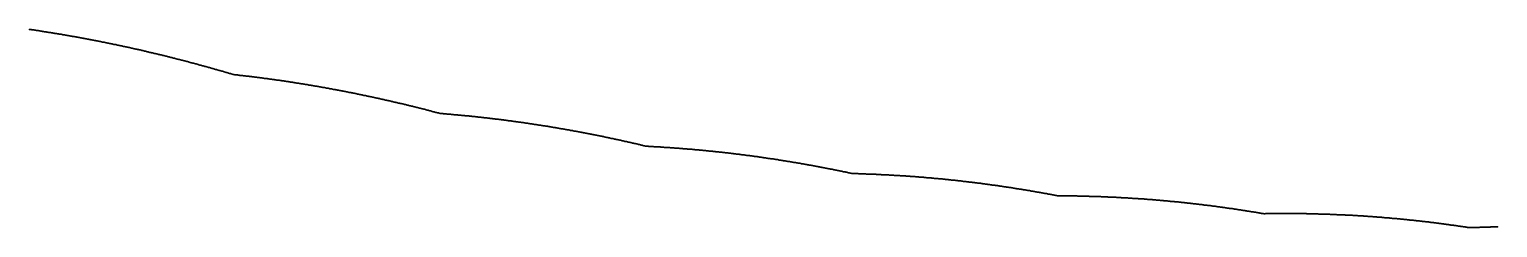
# Model space of a CAD drawing. Header units: metres. Extents: x 0 to 360, y 49 to 117.
# Drawn here: x 146.25 to 157.49, y 66.46 to 67.98 of the extents above; entities that cross this region are included whole.
import ezdxf

# ---------------------------------------------------------------- set-up
doc = ezdxf.new("R2010")
doc.units = ezdxf.units.M

msp = doc.modelspace()

# ---------------------------------------------------------------- linework, layer by layer
for p in [(146.245, 67.979), (146.252, 67.978), (146.259, 67.977), (146.265, 67.976), (146.272, 67.975), (146.279, 67.974), (146.286, 67.973), (146.292, 67.972), (146.299, 67.971), (146.306, 67.97), (146.313, 67.969), (146.319, 67.968), (146.326, 67.967), (146.333, 67.966), (146.34, 67.964), (146.346, 67.963), (146.353, 67.962), (146.36, 67.961), (146.367, 67.96), (146.373, 67.959), (146.38, 67.958), (146.387, 67.957), (146.394, 67.956), (146.4, 67.955), (146.407, 67.954), (146.414, 67.953), (146.421, 67.952), (146.427, 67.951), (146.434, 67.95), (146.441, 67.948), (146.448, 67.947), (146.454, 67.946), (146.461, 67.945), (146.468, 67.944), (146.474, 67.943), (146.481, 67.942), (146.488, 67.941), (146.495, 67.939), (146.501, 67.938), (146.508, 67.937), (146.515, 67.936), (146.522, 67.935), (146.528, 67.934), (146.535, 67.933), (146.542, 67.931), (146.549, 67.93), (146.555, 67.929), (146.562, 67.928), (146.569, 67.927), (146.576, 67.925), (146.582, 67.924), (146.589, 67.923), (146.596, 67.922), (146.603, 67.921), (146.609, 67.919), (146.616, 67.918), (146.623, 67.917), (146.63, 67.916), (146.636, 67.915), (146.643, 67.913), (146.65, 67.912), (146.656, 67.911), (146.663, 67.91), (146.67, 67.908), (146.677, 67.907), (146.683, 67.906), (146.69, 67.905), (146.697, 67.903), (146.704, 67.902), (146.71, 67.901), (146.717, 67.899), (146.724, 67.898), (146.731, 67.897), (146.737, 67.896), (146.744, 67.894), (146.751, 67.893), (146.757, 67.892), (146.764, 67.89), (146.771, 67.889), (146.778, 67.888), (146.784, 67.886), (146.791, 67.885), (146.798, 67.884), (146.805, 67.882), (146.811, 67.881), (146.818, 67.88), (146.825, 67.878), (146.832, 67.877), (146.838, 67.876), (146.845, 67.874), (146.852, 67.873), (146.858, 67.871), (146.865, 67.87), (146.872, 67.869), (146.879, 67.867), (146.885, 67.866), (146.892, 67.864), (146.899, 67.863), (146.906, 67.862), (146.912, 67.86), (146.919, 67.859), (146.926, 67.857), (146.932, 67.856), (146.939, 67.855), (146.946, 67.853), (146.953, 67.852), (146.959, 67.85), (146.966, 67.849), (146.973, 67.847), (146.98, 67.846), (146.986, 67.844), (146.993, 67.843), (147, 67.842), (147.006, 67.84), (147.013, 67.839), (147.02, 67.837), (147.027, 67.836), (147.033, 67.834), (147.04, 67.833), (147.047, 67.831), (147.054, 67.83), (147.06, 67.828), (147.067, 67.827), (147.074, 67.825), (147.08, 67.824), (147.087, 67.822), (147.094, 67.821), (147.101, 67.819), (147.107, 67.817), (147.114, 67.816), (147.121, 67.814), (147.127, 67.813), (147.134, 67.811), (147.141, 67.81), (147.148, 67.808), (147.154, 67.807), (147.161, 67.805), (147.168, 67.803), (147.174, 67.802), (147.181, 67.8), (147.188, 67.799), (147.195, 67.797), (147.201, 67.795), (147.208, 67.794), (147.215, 67.792), (147.221, 67.791), (147.228, 67.789), (147.235, 67.787), (147.242, 67.786), (147.248, 67.784), (147.255, 67.783), (147.262, 67.781), (147.268, 67.779), (147.275, 67.778), (147.282, 67.776), (147.289, 67.774), (147.295, 67.773), (147.302, 67.771), (147.309, 67.769), (147.315, 67.768), (147.322, 67.766), (147.329, 67.764), (147.336, 67.763), (147.342, 67.761), (147.349, 67.759), (147.356, 67.758), (147.362, 67.756), (147.369, 67.754), (147.376, 67.752), (147.383, 67.751), (147.389, 67.749), (147.396, 67.747), (147.403, 67.746), (147.409, 67.744), (147.416, 67.742), (147.423, 67.74), (147.43, 67.739), (147.436, 67.737), (147.443, 67.735), (147.45, 67.733), (147.456, 67.732), (147.463, 67.73), (147.47, 67.728), (147.476, 67.726), (147.483, 67.724), (147.49, 67.723), (147.497, 67.721), (147.503, 67.719), (147.51, 67.717), (147.517, 67.715), (147.523, 67.714), (147.53, 67.712), (147.537, 67.71), (147.544, 67.708), (147.55, 67.706), (147.557, 67.705), (147.564, 67.703), (147.57, 67.701), (147.577, 67.699), (147.584, 67.697), (147.59, 67.695), (147.597, 67.694), (147.604, 67.692), (147.611, 67.69), (147.617, 67.688), (147.624, 67.686), (147.631, 67.684), (147.637, 67.682), (147.644, 67.68), (147.651, 67.679), (147.657, 67.677), (147.664, 67.675), (147.671, 67.673), (147.678, 67.671), (147.684, 67.669), (147.691, 67.667), (147.698, 67.665), (147.704, 67.663), (147.711, 67.661), (147.718, 67.659), (147.724, 67.658), (147.731, 67.656), (147.738, 67.654), (147.745, 67.652), (147.751, 67.65), (147.758, 67.648), (147.765, 67.646), (147.771, 67.644), (147.778, 67.642), (147.785, 67.64), (147.791, 67.638), (147.798, 67.636), (147.805, 67.634), (147.811, 67.633), (147.818, 67.632), (147.825, 67.631), (147.832, 67.63), (147.838, 67.63), (147.845, 67.629), (147.852, 67.628), (147.858, 67.627), (147.865, 67.627), (147.872, 67.626), (147.878, 67.625), (147.885, 67.624), (147.892, 67.623), (147.898, 67.623), (147.905, 67.622), (147.912, 67.621), (147.919, 67.62), (147.925, 67.62), (147.932, 67.619), (147.939, 67.618), (147.945, 67.617), (147.952, 67.616), (147.959, 67.615), (147.965, 67.615), (147.972, 67.614), (147.979, 67.613), (147.985, 67.612), (147.992, 67.611), (147.999, 67.61), (148.005, 67.61), (148.012, 67.609), (148.019, 67.608), (148.026, 67.607), (148.032, 67.606), (148.039, 67.605), (148.046, 67.604), (148.052, 67.603), (148.059, 67.602), (148.066, 67.602), (148.072, 67.601), (148.079, 67.6), (148.086, 67.599), (148.092, 67.598), (148.099, 67.597), (148.106, 67.596), (148.112, 67.595), (148.119, 67.594), (148.126, 67.593), (148.132, 67.592), (148.139, 67.591), (148.146, 67.59), (148.152, 67.59), (148.159, 67.589), (148.166, 67.588), (148.173, 67.587), (148.179, 67.586), (148.186, 67.585), (148.193, 67.584), (148.199, 67.583), (148.206, 67.582), (148.213, 67.581), (148.219, 67.58), (148.226, 67.579), (148.233, 67.578), (148.239, 67.577), (148.246, 67.576), (148.253, 67.575), (148.259, 67.574), (148.266, 67.573), (148.273, 67.572), (148.279, 67.571), (148.286, 67.569), (148.293, 67.568), (148.299, 67.567), (148.306, 67.566), (148.313, 67.565), (148.319, 67.564), (148.326, 67.563), (148.333, 67.562), (148.339, 67.561), (148.346, 67.56), (148.353, 67.559), (148.359, 67.558), (148.366, 67.557), (148.373, 67.556), (148.379, 67.554), (148.386, 67.553), (148.393, 67.552), (148.4, 67.551), (148.406, 67.55), (148.413, 67.549), (148.42, 67.548), (148.426, 67.547), (148.433, 67.545), (148.44, 67.544), (148.446, 67.543), (148.453, 67.542), (148.46, 67.541), (148.466, 67.54), (148.473, 67.538), (148.48, 67.537), (148.486, 67.536), (148.493, 67.535), (148.5, 67.534), (148.506, 67.533), (148.513, 67.531), (148.52, 67.53), (148.526, 67.529), (148.533, 67.528), (148.54, 67.527), (148.546, 67.525), (148.553, 67.524), (148.56, 67.523), (148.566, 67.522), (148.573, 67.52), (148.58, 67.519), (148.586, 67.518), (148.593, 67.517), (148.6, 67.515), (148.606, 67.514), (148.613, 67.513), (148.62, 67.512), (148.626, 67.51), (148.633, 67.509), (148.64, 67.508), (148.646, 67.507), (148.653, 67.505), (148.66, 67.504), (148.666, 67.503), (148.673, 67.501), (148.68, 67.5), (148.686, 67.499), (148.693, 67.497), (148.699, 67.496), (148.706, 67.495), (148.713, 67.494), (148.719, 67.492), (148.726, 67.491), (148.733, 67.49), (148.739, 67.488), (148.746, 67.487), (148.753, 67.485), (148.759, 67.484), (148.766, 67.483), (148.773, 67.481), (148.779, 67.48), (148.786, 67.479), (148.793, 67.477), (148.799, 67.476), (148.806, 67.474), (148.813, 67.473), (148.819, 67.472), (148.826, 67.47), (148.833, 67.469), (148.839, 67.467), (148.846, 67.466), (148.853, 67.465), (148.859, 67.463), (148.866, 67.462), (148.873, 67.46), (148.879, 67.459), (148.886, 67.457), (148.893, 67.456), (148.899, 67.455), (148.906, 67.453), (148.913, 67.452), (148.919, 67.45), (148.926, 67.449), (148.932, 67.447), (148.939, 67.446), (148.946, 67.444), (148.952, 67.443), (148.959, 67.441), (148.966, 67.44), (148.972, 67.438), (148.979, 67.437), (148.986, 67.435), (148.992, 67.434), (148.999, 67.432), (149.006, 67.431), (149.012, 67.429), (149.019, 67.428), (149.026, 67.426), (149.032, 67.425), (149.039, 67.423), (149.046, 67.422), (149.052, 67.42), (149.059, 67.419), (149.065, 67.417), (149.072, 67.415), (149.079, 67.414), (149.085, 67.412), (149.092, 67.411), (149.099, 67.409), (149.105, 67.408), (149.112, 67.406), (149.119, 67.404), (149.125, 67.403), (149.132, 67.401), (149.139, 67.4), (149.145, 67.398), (149.152, 67.396), (149.159, 67.395), (149.165, 67.393), (149.172, 67.391), (149.178, 67.39), (149.185, 67.388), (149.192, 67.387), (149.198, 67.385), (149.205, 67.383), (149.212, 67.382), (149.218, 67.38), (149.225, 67.378), (149.232, 67.377), (149.238, 67.375), (149.245, 67.373), (149.252, 67.372), (149.258, 67.37), (149.265, 67.368), (149.271, 67.367), (149.278, 67.365), (149.285, 67.363), (149.291, 67.361), (149.298, 67.36), (149.305, 67.358), (149.311, 67.356), (149.318, 67.355), (149.325, 67.353), (149.331, 67.351), (149.338, 67.349), (149.344, 67.348), (149.351, 67.346), (149.358, 67.344), (149.364, 67.342), (149.371, 67.341), (149.378, 67.339), (149.384, 67.337), (149.391, 67.336), (149.398, 67.335), (149.404, 67.334), (149.411, 67.334), (149.417, 67.333), (149.424, 67.333), (149.431, 67.332), (149.437, 67.332), (149.444, 67.331), (149.451, 67.33), (149.457, 67.33), (149.464, 67.329), (149.471, 67.329), (149.477, 67.328), (149.484, 67.328), (149.49, 67.327), (149.497, 67.326), (149.504, 67.326), (149.51, 67.325), (149.517, 67.325), (149.524, 67.324), (149.53, 67.323), (149.537, 67.323), (149.544, 67.322), (149.55, 67.322), (149.557, 67.321), (149.563, 67.32), (149.57, 67.32), (149.577, 67.319), (149.583, 67.318), (149.59, 67.318), (149.597, 67.317), (149.603, 67.316), (149.61, 67.316), (149.616, 67.315), (149.623, 67.314), (149.63, 67.314), (149.636, 67.313), (149.643, 67.312), (149.65, 67.312), (149.656, 67.311), (149.663, 67.31), (149.669, 67.31), (149.676, 67.309), (149.683, 67.308), (149.689, 67.307), (149.696, 67.307), (149.703, 67.306), (149.709, 67.305), (149.716, 67.305), (149.722, 67.304), (149.729, 67.303), (149.736, 67.302), (149.742, 67.302), (149.749, 67.301), (149.756, 67.3), (149.762, 67.299), (149.769, 67.299), (149.775, 67.298), (149.782, 67.297), (149.789, 67.296), (149.795, 67.295), (149.802, 67.295), (149.809, 67.294), (149.815, 67.293), (149.822, 67.292), (149.828, 67.291), (149.835, 67.291), (149.842, 67.29), (149.848, 67.289), (149.855, 67.288), (149.862, 67.287), (149.868, 67.286), (149.875, 67.286), (149.881, 67.285), (149.888, 67.284), (149.895, 67.283), (149.901, 67.282), (149.908, 67.281), (149.914, 67.28), (149.921, 67.28), (149.928, 67.279), (149.934, 67.278), (149.941, 67.277), (149.948, 67.276), (149.954, 67.275), (149.961, 67.274), (149.967, 67.273), (149.974, 67.272), (149.981, 67.272), (149.987, 67.271), (149.994, 67.27), (150, 67.269), (150.007, 67.268), (150.014, 67.267), (150.02, 67.266), (150.027, 67.265), (150.034, 67.264), (150.04, 67.263), (150.047, 67.262), (150.053, 67.261), (150.06, 67.26), (150.067, 67.259), (150.073, 67.258), (150.08, 67.257), (150.086, 67.256), (150.093, 67.255), (150.1, 67.254), (150.106, 67.253), (150.113, 67.252), (150.12, 67.251), (150.126, 67.25), (150.133, 67.249), (150.139, 67.248), (150.146, 67.247), (150.153, 67.246), (150.159, 67.245), (150.166, 67.244), (150.172, 67.243), (150.179, 67.242), (150.186, 67.241), (150.192, 67.24), (150.199, 67.239), (150.205, 67.238), (150.212, 67.237), (150.219, 67.236), (150.225, 67.235), (150.232, 67.234), (150.238, 67.232), (150.245, 67.231), (150.252, 67.23), (150.258, 67.229), (150.265, 67.228), (150.272, 67.227), (150.278, 67.226), (150.285, 67.225), (150.291, 67.224), (150.298, 67.222), (150.305, 67.221), (150.311, 67.22), (150.318, 67.219), (150.324, 67.218), (150.331, 67.217), (150.338, 67.216), (150.344, 67.214), (150.351, 67.213), (150.357, 67.212), (150.364, 67.211), (150.371, 67.21), (150.377, 67.209), (150.384, 67.207), (150.39, 67.206), (150.397, 67.205), (150.404, 67.204), (150.41, 67.203), (150.417, 67.201), (150.423, 67.2), (150.43, 67.199), (150.437, 67.198), (150.443, 67.197), (150.45, 67.195), (150.456, 67.194), (150.463, 67.193), (150.47, 67.192), (150.476, 67.19), (150.483, 67.189), (150.489, 67.188), (150.496, 67.187), (150.503, 67.185), (150.509, 67.184), (150.516, 67.183), (150.522, 67.182), (150.529, 67.18), (150.536, 67.179), (150.542, 67.178), (150.549, 67.176), (150.555, 67.175), (150.562, 67.174), (150.569, 67.172), (150.575, 67.171), (150.582, 67.17), (150.588, 67.169), (150.595, 67.167), (150.602, 67.166), (150.608, 67.165), (150.615, 67.163), (150.621, 67.162), (150.628, 67.161), (150.634, 67.159), (150.641, 67.158), (150.648, 67.156), (150.654, 67.155), (150.661, 67.154), (150.667, 67.152), (150.674, 67.151), (150.681, 67.15), (150.687, 67.148), (150.694, 67.147), (150.7, 67.145), (150.707, 67.144), (150.714, 67.143), (150.72, 67.141), (150.727, 67.14), (150.733, 67.138), (150.74, 67.137), (150.747, 67.136), (150.753, 67.134), (150.76, 67.133), (150.766, 67.131), (150.773, 67.13), (150.779, 67.128), (150.786, 67.127), (150.793, 67.125), (150.799, 67.124), (150.806, 67.122), (150.812, 67.121), (150.819, 67.12), (150.826, 67.118), (150.832, 67.117), (150.839, 67.115), (150.845, 67.114), (150.852, 67.112), (150.859, 67.111), (150.865, 67.109), (150.872, 67.108), (150.878, 67.106), (150.885, 67.105), (150.891, 67.103), (150.898, 67.102), (150.905, 67.1), (150.911, 67.098), (150.918, 67.097), (150.924, 67.095), (150.931, 67.094), (150.938, 67.092), (150.944, 67.091), (150.951, 67.089), (150.957, 67.088), (150.964, 67.086), (150.97, 67.085), (150.977, 67.084), (150.984, 67.084), (150.99, 67.083), (150.997, 67.083), (151.003, 67.083), (151.01, 67.082), (151.017, 67.082), (151.023, 67.082), (151.03, 67.081), (151.036, 67.081), (151.043, 67.081), (151.049, 67.08), (151.056, 67.08), (151.063, 67.079), (151.069, 67.079), (151.076, 67.079), (151.082, 67.078), (151.089, 67.078), (151.095, 67.077), (151.102, 67.077), (151.109, 67.076), (151.115, 67.076), (151.122, 67.076), (151.128, 67.075), (151.135, 67.075), (151.142, 67.074), (151.148, 67.074), (151.155, 67.073), (151.161, 67.073), (151.168, 67.073), (151.174, 67.072), (151.181, 67.072), (151.188, 67.071), (151.194, 67.071), (151.201, 67.07), (151.207, 67.07), (151.214, 67.069), (151.22, 67.069), (151.227, 67.068), (151.234, 67.068), (151.24, 67.067), (151.247, 67.067), (151.253, 67.066), (151.26, 67.066), (151.266, 67.065), (151.273, 67.064), (151.28, 67.064), (151.286, 67.063), (151.293, 67.063), (151.299, 67.062), (151.306, 67.062), (151.312, 67.061), (151.319, 67.061), (151.326, 67.06), (151.332, 67.059), (151.339, 67.059), (151.345, 67.058), (151.352, 67.058), (151.358, 67.057), (151.365, 67.057), (151.372, 67.056), (151.378, 67.055), (151.385, 67.055), (151.391, 67.054), (151.398, 67.054), (151.404, 67.053), (151.411, 67.052), (151.418, 67.052), (151.424, 67.051), (151.431, 67.05), (151.437, 67.05), (151.444, 67.049), (151.45, 67.048), (151.457, 67.048), (151.463, 67.047), (151.47, 67.046), (151.477, 67.046), (151.483, 67.045), (151.49, 67.044), (151.496, 67.044), (151.503, 67.043), (151.509, 67.042), (151.516, 67.042), (151.523, 67.041), (151.529, 67.04), (151.536, 67.039), (151.542, 67.039), (151.549, 67.038), (151.555, 67.037), (151.562, 67.037), (151.569, 67.036), (151.575, 67.035), (151.582, 67.034), (151.588, 67.034), (151.595, 67.033), (151.601, 67.032), (151.608, 67.031), (151.614, 67.031), (151.621, 67.03), (151.628, 67.029), (151.634, 67.028), (151.641, 67.027), (151.647, 67.027), (151.654, 67.026), (151.66, 67.025), (151.667, 67.024), (151.673, 67.023), (151.68, 67.023), (151.687, 67.022), (151.693, 67.021), (151.7, 67.02), (151.706, 67.019), (151.713, 67.019), (151.719, 67.018), (151.726, 67.017), (151.732, 67.016), (151.739, 67.015), (151.746, 67.014), (151.752, 67.013), (151.759, 67.013), (151.765, 67.012), (151.772, 67.011), (151.778, 67.01), (151.785, 67.009), (151.792, 67.008), (151.798, 67.007), (151.805, 67.006), (151.811, 67.005), (151.818, 67.005), (151.824, 67.004), (151.831, 67.003), (151.837, 67.002), (151.844, 67.001), (151.85, 67), (151.857, 66.999), (151.864, 66.998), (151.87, 66.997), (151.877, 66.996), (151.883, 66.995), (151.89, 66.994), (151.896, 66.993), (151.903, 66.992), (151.909, 66.991), (151.916, 66.99), (151.923, 66.989), (151.929, 66.989), (151.936, 66.988), (151.942, 66.987), (151.949, 66.986), (151.955, 66.985), (151.962, 66.984), (151.968, 66.983), (151.975, 66.982), (151.982, 66.981), (151.988, 66.979), (151.995, 66.978), (152.001, 66.977), (152.008, 66.976), (152.014, 66.975), (152.021, 66.974), (152.027, 66.973), (152.034, 66.972), (152.04, 66.971), (152.047, 66.97), (152.054, 66.969), (152.06, 66.968), (152.067, 66.967), (152.073, 66.966), (152.08, 66.965), (152.086, 66.964), (152.093, 66.963), (152.099, 66.961), (152.106, 66.96), (152.112, 66.959), (152.119, 66.958), (152.126, 66.957), (152.132, 66.956), (152.139, 66.955), (152.145, 66.954), (152.152, 66.953), (152.158, 66.951), (152.165, 66.95), (152.171, 66.949), (152.178, 66.948), (152.184, 66.947), (152.191, 66.946), (152.198, 66.944), (152.204, 66.943), (152.211, 66.942), (152.217, 66.941), (152.224, 66.94), (152.23, 66.939), (152.237, 66.937), (152.243, 66.936), (152.25, 66.935), (152.256, 66.934), (152.263, 66.933), (152.269, 66.931), (152.276, 66.93), (152.283, 66.929), (152.289, 66.928), (152.296, 66.927), (152.302, 66.925), (152.309, 66.924), (152.315, 66.923), (152.322, 66.922), (152.328, 66.92), (152.335, 66.919), (152.341, 66.918), (152.348, 66.917), (152.354, 66.915), (152.361, 66.914), (152.368, 66.913), (152.374, 66.911), (152.381, 66.91), (152.387, 66.909), (152.394, 66.908), (152.4, 66.906), (152.407, 66.905), (152.413, 66.904), (152.42, 66.902), (152.426, 66.901), (152.433, 66.9), (152.439, 66.898), (152.446, 66.897), (152.452, 66.896), (152.459, 66.894), (152.466, 66.893), (152.472, 66.892), (152.479, 66.89), (152.485, 66.889), (152.492, 66.888), (152.498, 66.886), (152.505, 66.885), (152.511, 66.884), (152.518, 66.882), (152.524, 66.881), (152.531, 66.879), (152.537, 66.878), (152.544, 66.877), (152.55, 66.876), (152.557, 66.875), (152.564, 66.875), (152.57, 66.875), (152.577, 66.875), (152.583, 66.875), (152.59, 66.875), (152.596, 66.874), (152.603, 66.874), (152.609, 66.874), (152.616, 66.874), (152.622, 66.874), (152.629, 66.873), (152.635, 66.873), (152.642, 66.873), (152.648, 66.873), (152.655, 66.872), (152.661, 66.872), (152.668, 66.872), (152.674, 66.872), (152.681, 66.871), (152.688, 66.871), (152.694, 66.871), (152.701, 66.871), (152.707, 66.87), (152.714, 66.87), (152.72, 66.87), (152.727, 66.87), (152.733, 66.869), (152.74, 66.869), (152.746, 66.869), (152.753, 66.868), (152.759, 66.868), (152.766, 66.868), (152.772, 66.867), (152.779, 66.867), (152.785, 66.867), (152.792, 66.866), (152.798, 66.866), (152.805, 66.866), (152.812, 66.865), (152.818, 66.865), (152.825, 66.865), (152.831, 66.864), (152.838, 66.864), (152.844, 66.864), (152.851, 66.863), (152.857, 66.863), (152.864, 66.863), (152.87, 66.862), (152.877, 66.862), (152.883, 66.861), (152.89, 66.861), (152.896, 66.861), (152.903, 66.86), (152.909, 66.86), (152.916, 66.859), (152.922, 66.859), (152.929, 66.859), (152.935, 66.858), (152.942, 66.858), (152.948, 66.857), (152.955, 66.857), (152.961, 66.856), (152.968, 66.856), (152.974, 66.855), (152.981, 66.855), (152.988, 66.855), (152.994, 66.854), (153.001, 66.854), (153.007, 66.853), (153.014, 66.853), (153.02, 66.852), (153.027, 66.852), (153.033, 66.851), (153.04, 66.851), (153.046, 66.85), (153.053, 66.85), (153.059, 66.849), (153.066, 66.849), (153.072, 66.848), (153.079, 66.848), (153.085, 66.847), (153.092, 66.847), (153.098, 66.846), (153.105, 66.845), (153.111, 66.845), (153.118, 66.844), (153.124, 66.844), (153.131, 66.843), (153.137, 66.843), (153.144, 66.842), (153.15, 66.842), (153.157, 66.841), (153.163, 66.84), (153.17, 66.84), (153.176, 66.839), (153.183, 66.839), (153.189, 66.838), (153.196, 66.837), (153.202, 66.837), (153.209, 66.836), (153.215, 66.836), (153.222, 66.835), (153.229, 66.834), (153.235, 66.834), (153.242, 66.833), (153.248, 66.832), (153.255, 66.832), (153.261, 66.831), (153.268, 66.83), (153.274, 66.83), (153.281, 66.829), (153.287, 66.828), (153.294, 66.828), (153.3, 66.827), (153.307, 66.826), (153.313, 66.826), (153.32, 66.825), (153.326, 66.824), (153.333, 66.824), (153.339, 66.823), (153.346, 66.822), (153.352, 66.822), (153.359, 66.821), (153.365, 66.82), (153.372, 66.819), (153.378, 66.819), (153.385, 66.818), (153.391, 66.817), (153.398, 66.816), (153.404, 66.816), (153.411, 66.815), (153.417, 66.814), (153.424, 66.813), (153.43, 66.813), (153.437, 66.812), (153.443, 66.811), (153.45, 66.81), (153.456, 66.809), (153.463, 66.809), (153.469, 66.808), (153.476, 66.807), (153.482, 66.806), (153.489, 66.805), (153.495, 66.805), (153.502, 66.804), (153.508, 66.803), (153.515, 66.802), (153.521, 66.801), (153.528, 66.801), (153.534, 66.8), (153.541, 66.799), (153.547, 66.798), (153.554, 66.797), (153.56, 66.796), (153.567, 66.795), (153.573, 66.795), (153.58, 66.794), (153.586, 66.793), (153.593, 66.792), (153.599, 66.791), (153.606, 66.79), (153.612, 66.789), (153.619, 66.788), (153.625, 66.787), (153.632, 66.787), (153.638, 66.786), (153.645, 66.785), (153.651, 66.784), (153.658, 66.783), (153.664, 66.782), (153.671, 66.781), (153.677, 66.78), (153.684, 66.779), (153.69, 66.778), (153.697, 66.777), (153.703, 66.776), (153.71, 66.775), (153.716, 66.774), (153.723, 66.773), (153.729, 66.772), (153.736, 66.771), (153.742, 66.771), (153.749, 66.77), (153.755, 66.769), (153.762, 66.768), (153.768, 66.767), (153.775, 66.766), (153.781, 66.765), (153.788, 66.764), (153.794, 66.762), (153.801, 66.761), (153.807, 66.76), (153.814, 66.759), (153.82, 66.758), (153.827, 66.757), (153.833, 66.756), (153.84, 66.755), (153.846, 66.754), (153.852, 66.753), (153.859, 66.752), (153.865, 66.751), (153.872, 66.75), (153.878, 66.749), (153.885, 66.748), (153.891, 66.747), (153.898, 66.746), (153.904, 66.745), (153.911, 66.743), (153.917, 66.742), (153.924, 66.741), (153.93, 66.74), (153.937, 66.739), (153.943, 66.738), (153.95, 66.737), (153.956, 66.736), (153.963, 66.734), (153.969, 66.733), (153.976, 66.732), (153.982, 66.731), (153.989, 66.73), (153.995, 66.729), (154.002, 66.728), (154.008, 66.726), (154.015, 66.725), (154.021, 66.724), (154.028, 66.723), (154.034, 66.722), (154.041, 66.721), (154.047, 66.719), (154.054, 66.718), (154.06, 66.717), (154.067, 66.716), (154.073, 66.715), (154.08, 66.713), (154.086, 66.712), (154.092, 66.711), (154.099, 66.71), (154.105, 66.708), (154.112, 66.707), (154.118, 66.706), (154.125, 66.705), (154.131, 66.705), (154.138, 66.705), (154.144, 66.705), (154.151, 66.705), (154.157, 66.705), (154.164, 66.705), (154.17, 66.705), (154.177, 66.705), (154.183, 66.705), (154.19, 66.705), (154.196, 66.705), (154.203, 66.704), (154.209, 66.704), (154.216, 66.704), (154.222, 66.704), (154.229, 66.704), (154.235, 66.704), (154.242, 66.704), (154.248, 66.704), (154.254, 66.704), (154.261, 66.704), (154.267, 66.704), (154.274, 66.703), (154.28, 66.703), (154.287, 66.703), (154.293, 66.703), (154.3, 66.703), (154.306, 66.703), (154.313, 66.703), (154.319, 66.703), (154.326, 66.702), (154.332, 66.702), (154.339, 66.702), (154.345, 66.702), (154.352, 66.702), (154.358, 66.702), (154.365, 66.701), (154.371, 66.701), (154.378, 66.701), (154.384, 66.701), (154.39, 66.701), (154.397, 66.7), (154.403, 66.7), (154.41, 66.7), (154.416, 66.7), (154.423, 66.7), (154.429, 66.699), (154.436, 66.699), (154.442, 66.699), (154.449, 66.699), (154.455, 66.698), (154.462, 66.698), (154.468, 66.698), (154.475, 66.698), (154.481, 66.697), (154.488, 66.697), (154.494, 66.697), (154.501, 66.697), (154.507, 66.696), (154.513, 66.696), (154.52, 66.696), (154.526, 66.695), (154.533, 66.695), (154.539, 66.695), (154.546, 66.695), (154.552, 66.694), (154.559, 66.694), (154.565, 66.694), (154.572, 66.693), (154.578, 66.693), (154.585, 66.693), (154.591, 66.692), (154.598, 66.692), (154.604, 66.692), (154.61, 66.691), (154.617, 66.691), (154.623, 66.691), (154.63, 66.69), (154.636, 66.69), (154.643, 66.689), (154.649, 66.689), (154.656, 66.689), (154.662, 66.688), (154.669, 66.688), (154.675, 66.688), (154.682, 66.687), (154.688, 66.687), (154.695, 66.686), (154.701, 66.686), (154.707, 66.685), (154.714, 66.685), (154.72, 66.685), (154.727, 66.684), (154.733, 66.684), (154.74, 66.683), (154.746, 66.683), (154.753, 66.682), (154.759, 66.682), (154.766, 66.682), (154.772, 66.681), (154.779, 66.681), (154.785, 66.68), (154.792, 66.68), (154.798, 66.679), (154.804, 66.679), (154.811, 66.678), (154.817, 66.678), (154.824, 66.677), (154.83, 66.677), (154.837, 66.676), (154.843, 66.676), (154.85, 66.675), (154.856, 66.675), (154.863, 66.674), (154.869, 66.674), (154.876, 66.673), (154.882, 66.673), (154.888, 66.672), (154.895, 66.671), (154.901, 66.671), (154.908, 66.67), (154.914, 66.67), (154.921, 66.669), (154.927, 66.669), (154.934, 66.668), (154.94, 66.667), (154.947, 66.667), (154.953, 66.666), (154.959, 66.666), (154.966, 66.665), (154.972, 66.665), (154.979, 66.664), (154.985, 66.663), (154.992, 66.663), (154.998, 66.662), (155.005, 66.661), (155.011, 66.661), (155.018, 66.66), (155.024, 66.66), (155.03, 66.659), (155.037, 66.658), (155.043, 66.658), (155.05, 66.657), (155.056, 66.656), (155.063, 66.656), (155.069, 66.655), (155.076, 66.654), (155.082, 66.654), (155.089, 66.653), (155.095, 66.652), (155.101, 66.652), (155.108, 66.651), (155.114, 66.65), (155.121, 66.649), (155.127, 66.649), (155.134, 66.648), (155.14, 66.647), (155.147, 66.647), (155.153, 66.646), (155.16, 66.645), (155.166, 66.644), (155.172, 66.644), (155.179, 66.643), (155.185, 66.642), (155.192, 66.641), (155.198, 66.641), (155.205, 66.64), (155.211, 66.639), (155.218, 66.638), (155.224, 66.638), (155.231, 66.637), (155.237, 66.636), (155.243, 66.635), (155.25, 66.634), (155.256, 66.634), (155.263, 66.633), (155.269, 66.632), (155.276, 66.631), (155.282, 66.63), (155.289, 66.63), (155.295, 66.629), (155.301, 66.628), (155.308, 66.627), (155.314, 66.626), (155.321, 66.625), (155.327, 66.625), (155.334, 66.624), (155.34, 66.623), (155.347, 66.622), (155.353, 66.621), (155.359, 66.62), (155.366, 66.619), (155.372, 66.619), (155.379, 66.618), (155.385, 66.617), (155.392, 66.616), (155.398, 66.615), (155.405, 66.614), (155.411, 66.613), (155.417, 66.612), (155.424, 66.611), (155.43, 66.61), (155.437, 66.609), (155.443, 66.609), (155.45, 66.608), (155.456, 66.607), (155.463, 66.606), (155.469, 66.605), (155.475, 66.604), (155.482, 66.603), (155.488, 66.602), (155.495, 66.601), (155.501, 66.6), (155.508, 66.599), (155.514, 66.598), (155.521, 66.597), (155.527, 66.596), (155.533, 66.595), (155.54, 66.594), (155.546, 66.593), (155.553, 66.592), (155.559, 66.591), (155.566, 66.59), (155.572, 66.589), (155.578, 66.588), (155.585, 66.587), (155.591, 66.586), (155.598, 66.585), (155.604, 66.584), (155.611, 66.583), (155.617, 66.582), (155.624, 66.581), (155.63, 66.58), (155.636, 66.579), (155.643, 66.578), (155.649, 66.577), (155.656, 66.575), (155.662, 66.574), (155.669, 66.573), (155.675, 66.572), (155.681, 66.571), (155.688, 66.57), (155.694, 66.569), (155.701, 66.568), (155.707, 66.568), (155.714, 66.569), (155.72, 66.569), (155.727, 66.569), (155.733, 66.569), (155.739, 66.569), (155.746, 66.569), (155.752, 66.569), (155.759, 66.569), (155.765, 66.569), (155.772, 66.569), (155.778, 66.569), (155.784, 66.569), (155.791, 66.57), (155.797, 66.57), (155.804, 66.57), (155.81, 66.57), (155.817, 66.57), (155.823, 66.57), (155.829, 66.57), (155.836, 66.57), (155.842, 66.57), (155.849, 66.57), (155.855, 66.57), (155.862, 66.57), (155.868, 66.57), (155.874, 66.57), (155.881, 66.57), (155.887, 66.57), (155.894, 66.57), (155.9, 66.57), (155.907, 66.57), (155.913, 66.57), (155.919, 66.57), (155.926, 66.57), (155.932, 66.57), (155.939, 66.57), (155.945, 66.57), (155.952, 66.569), (155.958, 66.569), (155.964, 66.569), (155.971, 66.569), (155.977, 66.569), (155.984, 66.569), (155.99, 66.569), (155.997, 66.569), (156.003, 66.569), (156.009, 66.569), (156.016, 66.569), (156.022, 66.569), (156.029, 66.568), (156.035, 66.568), (156.042, 66.568), (156.048, 66.568), (156.054, 66.568), (156.061, 66.568), (156.067, 66.568), (156.074, 66.568), (156.08, 66.567), (156.087, 66.567), (156.093, 66.567), (156.099, 66.567), (156.106, 66.567), (156.112, 66.567), (156.119, 66.566), (156.125, 66.566), (156.132, 66.566), (156.138, 66.566), (156.144, 66.566), (156.151, 66.565), (156.157, 66.565), (156.164, 66.565), (156.17, 66.565), (156.177, 66.565), (156.183, 66.564), (156.189, 66.564), (156.196, 66.564), (156.202, 66.564), (156.209, 66.563), (156.215, 66.563), (156.221, 66.563), (156.228, 66.563), (156.234, 66.563), (156.241, 66.562), (156.247, 66.562), (156.254, 66.562), (156.26, 66.561), (156.266, 66.561), (156.273, 66.561), (156.279, 66.561), (156.286, 66.56), (156.292, 66.56), (156.299, 66.56), (156.305, 66.559), (156.311, 66.559), (156.318, 66.559), (156.324, 66.558), (156.331, 66.558), (156.337, 66.558), (156.343, 66.557), (156.35, 66.557), (156.356, 66.557), (156.363, 66.556), (156.369, 66.556), (156.376, 66.556), (156.382, 66.555), (156.388, 66.555), (156.395, 66.555), (156.401, 66.554), (156.408, 66.554), (156.414, 66.554), (156.42, 66.553), (156.427, 66.553), (156.433, 66.552), (156.44, 66.552), (156.446, 66.552), (156.453, 66.551), (156.459, 66.551), (156.465, 66.55), (156.472, 66.55), (156.478, 66.549), (156.485, 66.549), (156.491, 66.549), (156.497, 66.548), (156.504, 66.548), (156.51, 66.547), (156.517, 66.547), (156.523, 66.546), (156.529, 66.546), (156.536, 66.545), (156.542, 66.545), (156.549, 66.544), (156.555, 66.544), (156.562, 66.544), (156.568, 66.543), (156.574, 66.543), (156.581, 66.542), (156.587, 66.542), (156.594, 66.541), (156.6, 66.541), (156.606, 66.54), (156.613, 66.539), (156.619, 66.539), (156.626, 66.538), (156.632, 66.538), (156.638, 66.537), (156.645, 66.537), (156.651, 66.536), (156.658, 66.536), (156.664, 66.535), (156.671, 66.535), (156.677, 66.534), (156.683, 66.533), (156.69, 66.533), (156.696, 66.532), (156.703, 66.532), (156.709, 66.531), (156.715, 66.531), (156.722, 66.53), (156.728, 66.529), (156.735, 66.529), (156.741, 66.528), (156.747, 66.527), (156.754, 66.527), (156.76, 66.526), (156.767, 66.526), (156.773, 66.525), (156.779, 66.524), (156.786, 66.524), (156.792, 66.523), (156.799, 66.522), (156.805, 66.522), (156.811, 66.521), (156.818, 66.52), (156.824, 66.52), (156.831, 66.519), (156.837, 66.518), (156.843, 66.518), (156.85, 66.517), (156.856, 66.516), (156.863, 66.516), (156.869, 66.515), (156.876, 66.514), (156.882, 66.514), (156.888, 66.513), (156.895, 66.512), (156.901, 66.511), (156.908, 66.511), (156.914, 66.51), (156.92, 66.509), (156.927, 66.508), (156.933, 66.508), (156.94, 66.507), (156.946, 66.506), (156.952, 66.505), (156.959, 66.505), (156.965, 66.504), (156.972, 66.503), (156.978, 66.502), (156.984, 66.502), (156.991, 66.501), (156.997, 66.5), (157.004, 66.499), (157.01, 66.498), (157.016, 66.498), (157.023, 66.497), (157.029, 66.496), (157.036, 66.495), (157.042, 66.494), (157.048, 66.494), (157.055, 66.493), (157.061, 66.492), (157.068, 66.491), (157.074, 66.49), (157.08, 66.489), (157.087, 66.488), (157.093, 66.488), (157.099, 66.487), (157.106, 66.486), (157.112, 66.485), (157.119, 66.484), (157.125, 66.483), (157.131, 66.482), (157.138, 66.481), (157.144, 66.481), (157.151, 66.48), (157.157, 66.479), (157.163, 66.478), (157.17, 66.477), (157.176, 66.476), (157.183, 66.475), (157.189, 66.474), (157.195, 66.473), (157.202, 66.472), (157.208, 66.471), (157.215, 66.47), (157.221, 66.47), (157.227, 66.469), (157.234, 66.468), (157.24, 66.467), (157.247, 66.466), (157.253, 66.465), (157.259, 66.464), (157.266, 66.463), (157.272, 66.462), (157.279, 66.462), (157.285, 66.462), (157.291, 66.463), (157.298, 66.463), (157.304, 66.463), (157.31, 66.463), (157.317, 66.463), (157.323, 66.464), (157.33, 66.464), (157.336, 66.464), (157.342, 66.464), (157.349, 66.464), (157.355, 66.465), (157.362, 66.465), (157.368, 66.465), (157.374, 66.465), (157.381, 66.465), (157.387, 66.465), (157.394, 66.466), (157.4, 66.466), (157.406, 66.466), (157.413, 66.466), (157.419, 66.466), (157.425, 66.466), (157.432, 66.466), (157.438, 66.467), (157.445, 66.467), (157.451, 66.467), (157.457, 66.467), (157.464, 66.467), (157.47, 66.467), (157.477, 66.467), (157.483, 66.467), (157.489, 66.467)]:
    msp.add_point(p)

doc.saveas('drawing.dxf')
